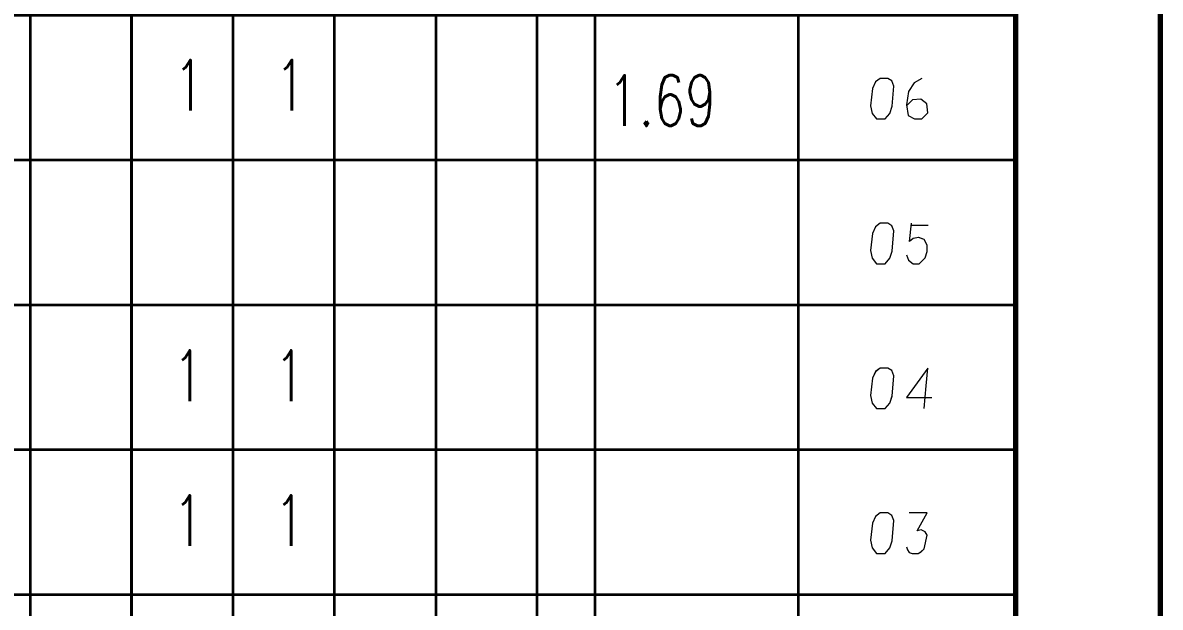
# Model space of a CAD drawing. Header units: millimetres. Extents: x 1333 to 104182, y -62616 to -5704.
# Drawn here: x 51325.5 to 51404.1, y -62423.1 to -62382.8 of the extents above; entities that cross this region are included whole.
import ezdxf
from ezdxf.enums import TextEntityAlignment as Align

# ---------------------------------------------------------------- set-up
doc = ezdxf.new("R2010")
doc.units = ezdxf.units.MM
doc.header["$LTSCALE"] = 0.5
for name, color, linetype in [('08', 1, 'Continuous'), ('11', 3, 'Continuous'), ('SHM_LABEL', 40, 'Continuous')]:
    doc.layers.add(name, color=color, linetype=linetype)
doc.styles.get("Standard").update_dxf_attribs({"font": 'simplex.shx'})

# ---------------------------------------------------------------- blocks, each defined once
blk = doc.blocks.new('D')
at = {"color": 7, "lineweight": 35}
for p, q in [((54356.08, -14049.04), (54076.08, -14049.04)), ((54356.08, -14069.04), (54076.08, -14069.04))]:
    blk.add_line(p, q, dxfattribs=at)
at = {"color": 7, "lineweight": 35, "ltscale": 0.25}
for p, q in [((54220.08, -14049.04), (54220.08, -14069.04)), ((54234.08, -14069.04), (54234.08, -14049.04)), ((54248.08, -14069.04), (54248.08, -14049.04)), ((54262.08, -14069.04), (54262.08, -14049.04)), ((54276.08, -14049.04), (54276.08, -14069.04)), ((54290.08, -14069.04), (54290.08, -14049.04)), ((54298.08, -14069.04), (54298.08, -14049.04)), ((54326.08, -14049.04), (54326.08, -14069.04))]:
    blk.add_line(p, q, dxfattribs=at)
blk = doc.blocks.new('arwear')
at = {"layer": '08', "color": 3, "xscale": 0.5, "yscale": 0.5, "zscale": 0.5}
for p in [(26347.04, -5542.506), (26347.04, -5552.506), (26347.04, -5562.506), (26347.04, -5572.506), (26347.04, -5582.506)]:
    blk.add_blockref('D', p, dxfattribs=at)
blk = doc.blocks.new('999')
at = {"color": 7, "lineweight": 70}
for p, q in [((75924.98, -10161.12), (75924.98, -11943.12)), ((75894.98, -10191.12), (75894.98, -11913.12))]:
    blk.add_line(p, q, dxfattribs=at)
at = {"color": 7, "lineweight": 35, "ltscale": 0.25}
for p, q in [((75807.98, -11301.12), (75807.98, -11061.12)), ((75807.98, -11301.12), (75807.98, -11151.12)), ((75690.98, -11241.12), (75690.98, -11271.12)), ((75690.98, -11241.12), (75690.98, -11271.12)), ((75711.98, -11271.12), (75711.98, -11241.12)), ((75711.98, -11271.12), (75711.98, -11241.12)), ((75732.98, -11271.12), (75732.98, -11241.12)), ((75732.98, -11271.12), (75732.98, -11241.12)), ((75753.98, -11271.12), (75753.98, -11241.12)), ((75753.98, -11271.12), (75753.98, -11241.12)), ((75774.98, -11241.12), (75774.98, -11271.12)), ((75774.98, -11241.12), (75774.98, -11271.12)), ((75795.98, -11271.12), (75795.98, -11241.12)), ((75795.98, -11271.12), (75795.98, -11241.12)), ((75849.98, -11241.12), (75849.98, -11271.12)), ((75894.98, -11271.12), (75894.98, -11241.12)), ((75690.98, -11271.12), (75690.98, -11301.12)), ((75690.98, -11271.12), (75690.98, -11301.12)), ((75711.98, -11301.12), (75711.98, -11271.12)), ((75711.98, -11301.12), (75711.98, -11271.12)), ((75732.98, -11301.12), (75732.98, -11271.12)), ((75732.98, -11301.12), (75732.98, -11271.12)), ((75753.98, -11301.12), (75753.98, -11271.12)), ((75753.98, -11301.12), (75753.98, -11271.12)), ((75774.98, -11271.12), (75774.98, -11301.12)), ((75774.98, -11271.12), (75774.98, -11301.12)), ((75795.98, -11301.12), (75795.98, -11271.12)), ((75795.98, -11301.12), (75795.98, -11271.12)), ((75807.98, -11301.12), (75807.98, -11271.12)), ((75807.98, -11301.12), (75807.98, -11271.12)), ((75849.98, -11271.12), (75849.98, -11301.12)), ((75894.98, -11301.12), (75894.98, -11271.12)), ((75690.98, -11301.12), (75690.98, -11331.12)), ((75690.98, -11301.12), (75690.98, -11331.12)), ((75711.98, -11391.12), (75711.98, -11301.12)), ((75711.98, -11331.12), (75711.98, -11301.12)), ((75711.98, -11331.12), (75711.98, -11301.12)), ((75732.98, -11391.12), (75732.98, -11301.12)), ((75732.98, -11331.12), (75732.98, -11301.12)), ((75732.98, -11331.12), (75732.98, -11301.12)), ((75753.98, -11391.12), (75753.98, -11301.12)), ((75753.98, -11331.12), (75753.98, -11301.12)), ((75753.98, -11331.12), (75753.98, -11301.12)), ((75774.98, -11301.12), (75774.98, -11391.12)), ((75774.98, -11301.12), (75774.98, -11331.12)), ((75774.98, -11301.12), (75774.98, -11331.12)), ((75795.98, -11331.12), (75795.98, -11301.12)), ((75795.98, -11331.12), (75795.98, -11301.12)), ((75807.98, -11331.12), (75807.98, -11301.12)), ((75807.98, -11331.12), (75807.98, -11301.12)), ((75849.98, -11301.12), (75849.98, -11331.12)), ((75894.98, -11331.12), (75894.98, -11301.12)), ((75690.98, -11331.12), (75690.98, -11391.12)), ((75795.98, -11391.12), (75795.98, -11331.12)), ((75795.98, -11361.12), (75795.98, -11331.12)), ((75807.98, -11391.12), (75807.98, -11331.12)), ((75807.98, -11361.12), (75807.98, -11331.12)), ((75849.98, -11331.12), (75849.98, -11361.12)), ((75894.98, -11361.12), (75894.98, -11331.12)), ((75849.98, -11361.12), (75849.98, -11391.12)), ((75894.98, -11391.12), (75894.98, -11361.12))]:
    blk.add_line(p, q, dxfattribs=at)
at = {"color": 7, "lineweight": 35}
for p, q in [((75894.98, -11271.12), (75474.98, -11271.12)), ((75894.98, -11301.12), (75474.98, -11301.12)), ((75894.98, -11331.12), (75474.98, -11331.12)), ((75894.98, -11361.12), (75474.98, -11361.12))]:
    blk.add_line(p, q, dxfattribs=at)
at = {"color": 7, "lineweight": 13}
for points in [[(75868.02, -11262.57), (75868.97, -11261.42), (75869.49, -11259.95), (75869.81, -11255.75), (75869.39, -11254.7), (75868.55, -11254.17), (75866.97, -11254.17), (75866.03, -11254.91), (75865.4, -11256.27), (75864.98, -11259.84), (75865.29, -11261.42), (75866.24, -11262.57)], [(75868.02, -11292.57), (75868.97, -11291.42), (75869.49, -11289.95), (75869.81, -11285.75), (75869.39, -11284.7), (75868.55, -11284.17), (75866.97, -11284.17), (75866.03, -11284.91), (75865.4, -11286.27), (75864.98, -11289.84), (75865.29, -11291.42), (75866.24, -11292.57)], [(75868.02, -11322.57), (75868.97, -11321.42), (75869.49, -11319.95), (75869.81, -11315.75), (75869.39, -11314.7), (75868.55, -11314.17), (75866.97, -11314.17), (75866.03, -11314.91), (75865.4, -11316.27), (75864.98, -11319.84), (75865.29, -11321.42), (75866.24, -11322.57)], [(75868.02, -11352.57), (75868.97, -11351.42), (75869.49, -11349.95), (75869.81, -11345.75), (75869.39, -11344.7), (75868.55, -11344.17), (75866.97, -11344.17), (75866.03, -11344.91), (75865.4, -11346.27), (75864.98, -11349.84), (75865.29, -11351.42), (75866.24, -11352.57)]]:
    blk.add_lwpolyline(points, close=True, dxfattribs=at)
for points in [[(75875.58, -11254.17), (75874.01, -11255.12), (75872.85, -11256.9), (75872.43, -11259.63), (75872.75, -11261.84), (75874.11, -11262.57), (75875.58, -11262.57), (75876.84, -11261.31), (75876.63, -11259.42), (75875.37, -11258.48), (75873.69, -11258.58), (75872.54, -11259.74)], [(75872.43, -11290.68), (75872.85, -11291.84), (75873.8, -11292.57), (75875.06, -11292.57), (75876.32, -11291.31), (75876.74, -11290.05), (75876.74, -11288.69), (75876.11, -11287.53), (75874.95, -11287.11), (75873.8, -11287.32), (75873.06, -11287.95), (75873.48, -11284.17)], [(75873.48, -11284.59), (75876.95, -11284.59)], [(75876.11, -11322.57), (75876.53, -11317.85), (75876.84, -11314.17), (75872.43, -11320.26), (75877.68, -11320.26)], [(75872.43, -11351.21), (75872.64, -11351.84), (75872.96, -11352.36), (75873.59, -11352.57), (75874.85, -11352.57), (75875.37, -11352.26), (75876.11, -11351.63), (75876.74, -11348.79), (75876.32, -11348.06), (75875.48, -11347.64), (75874.64, -11347.85), (75876.74, -11344.17), (75872.96, -11344.17)]]:
    blk.add_lwpolyline(points, dxfattribs=at)

msp = doc.modelspace()

# ---------------------------------------------------------------- linework, layer by layer
at = {"color": 7, "lineweight": 70}
for p, q in [((51404.067, -62022.279), (51404.067, -62616.279)), ((51394.067, -62032.279), (51394.067, -62606.279))]:
    msp.add_line(p, q, dxfattribs=at)
at = {"color": 7, "lineweight": 35, "ltscale": 0.25}
for p, q in [((51394.067, -62392.279), (51394.067, -62382.279)), ((51394.067, -62402.279), (51394.067, -62392.279)), ((51394.067, -62412.279), (51394.067, -62402.279)), ((51394.067, -62422.279), (51394.067, -62412.279)), ((51394.067, -62432.279), (51394.067, -62422.279))]:
    msp.add_line(p, q, dxfattribs=at)
at = {"color": 3}
msp.add_lwpolyline([(50563.067, -62022.279), (51404.067, -62022.279), (51404.067, -62616.279), (50563.067, -62616.279)], close=True, dxfattribs=at)
msp.add_lwpolyline([(50563.067, -62022.279), (51404.067, -62022.279), (51404.067, -62616.279), (50563.067, -62616.279)], close=True, dxfattribs=at)
at = {"color": 7, "lineweight": 13}
for points in [[(51385.082, -62389.429), (51385.397, -62389.044), (51385.572, -62388.554), (51385.677, -62387.154), (51385.537, -62386.804), (51385.257, -62386.629), (51384.732, -62386.629), (51384.417, -62386.874), (51384.207, -62387.329), (51384.067, -62388.519), (51384.172, -62389.044), (51384.487, -62389.429)], [(51385.082, -62399.429), (51385.397, -62399.044), (51385.572, -62398.554), (51385.677, -62397.154), (51385.537, -62396.804), (51385.257, -62396.629), (51384.732, -62396.629), (51384.417, -62396.874), (51384.207, -62397.329), (51384.067, -62398.519), (51384.172, -62399.044), (51384.487, -62399.429)], [(51385.082, -62409.429), (51385.397, -62409.044), (51385.572, -62408.554), (51385.677, -62407.154), (51385.537, -62406.804), (51385.257, -62406.629), (51384.732, -62406.629), (51384.417, -62406.874), (51384.207, -62407.329), (51384.067, -62408.519), (51384.172, -62409.044), (51384.487, -62409.429)], [(51385.082, -62419.429), (51385.397, -62419.044), (51385.572, -62418.554), (51385.677, -62417.154), (51385.537, -62416.804), (51385.257, -62416.629), (51384.732, -62416.629), (51384.417, -62416.874), (51384.207, -62417.329), (51384.067, -62418.519), (51384.172, -62419.044), (51384.487, -62419.429)]]:
    msp.add_lwpolyline(points, close=True, dxfattribs=at)
for points in [[(51387.602, -62386.629), (51387.077, -62386.944), (51386.692, -62387.539), (51386.552, -62388.449), (51386.657, -62389.184), (51387.112, -62389.429), (51387.602, -62389.429), (51388.022, -62389.009), (51387.952, -62388.379), (51387.532, -62388.064), (51386.972, -62388.099), (51386.587, -62388.484)], [(51386.552, -62398.799), (51386.692, -62399.184), (51387.007, -62399.429), (51387.427, -62399.429), (51387.847, -62399.009), (51387.987, -62398.589), (51387.987, -62398.134), (51387.777, -62397.749), (51387.392, -62397.609), (51387.007, -62397.679), (51386.762, -62397.889), (51386.902, -62396.629)], [(51386.902, -62396.769), (51388.057, -62396.769)], [(51387.777, -62409.429), (51387.917, -62407.854), (51388.022, -62406.629), (51386.552, -62408.659), (51388.302, -62408.659)], [(51386.552, -62418.974), (51386.622, -62419.184), (51386.727, -62419.359), (51386.937, -62419.429), (51387.357, -62419.429), (51387.532, -62419.324), (51387.777, -62419.114), (51387.987, -62418.169), (51387.847, -62417.924), (51387.567, -62417.784), (51387.287, -62417.854), (51387.987, -62416.629), (51386.727, -62416.629)]]:
    msp.add_lwpolyline(points, dxfattribs=at)
at = {"layer": '11'}
msp.add_lwpolyline([(50563.067, -62022.279), (51404.067, -62022.279), (51404.067, -62616.279), (50563.067, -62616.279)], close=True, dxfattribs=at)
msp.add_lwpolyline([(50563.067, -62022.279), (51404.067, -62022.279), (51404.067, -62616.279), (50563.067, -62616.279)], close=True, dxfattribs=at)

# ---------------------------------------------------------------- block references
at = {"layer": '08', "color": 55, "xscale": 0.3333333333430346, "yscale": 0.3333333333357587, "zscale": 0.3333333333333333}
msp.add_blockref('999', (26095.741, -58635.239), dxfattribs=at)
at = {"layer": '08', "color": 3}
msp.add_blockref('arwear', (-2131.013, -49815.251), dxfattribs=at)

# ---------------------------------------------------------------- texts
at = {"layer": 'SHM_LABEL', "width": 0.7}
for p in [(51337.022, -62387.105), (51344.022, -62387.105), (51336.967, -62407.16), (51343.967, -62407.16), (51336.967, -62417.16), (51343.967, -62417.16)]:
    msp.add_text('1', height=3.5, dxfattribs=at).set_placement(p, align=Align.MIDDLE_CENTER)
at = {"layer": 'SHM_LABEL', "width": 0.762712}
msp.add_text('1.69', height=3.5, dxfattribs=at).set_placement((51365.915, -62389.908), (51373.415, -62389.908), align=Align.FIT)

doc.saveas('drawing.dxf')
